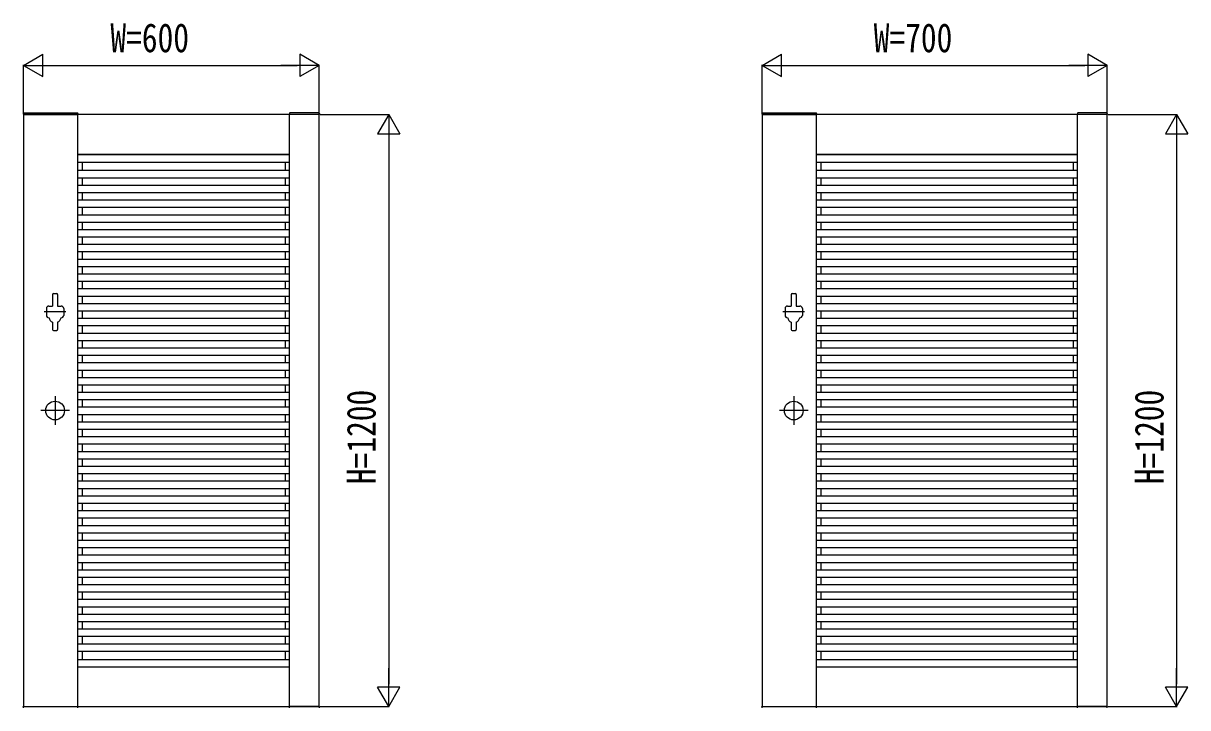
# Model space of a CAD drawing. Units: millimetres, scale not verified. Extents: x -8410 to 8410, y -5940 to 5940.
# Drawn here: x -2306 to 57, y -3210 to -1823 of the extents above; entities that cross this region are included whole.
import ezdxf
from ezdxf.enums import TextEntityAlignment as Align

# ---------------------------------------------------------------- set-up
doc = ezdxf.new("R2010")
doc.units = ezdxf.units.MM
doc.header["$LTSCALE"] = 30
for name, color, linetype in [('0-2_YKK_11', 7, 'Continuous'), ('0-3_YKK_A1', 4, 'Continuous'), ('0-4_YKK_D', 6, 'Continuous')]:
    doc.layers.add(name, color=color, linetype=linetype)
doc.styles.add('ＭＳ ゴシック', font='')
doc.styles.get('ＭＳ ゴシック').set_extended_font_data('MS Gothic')

msp = doc.modelspace()

# ---------------------------------------------------------------- linework, layer by layer
at = {"layer": '0-2_YKK_11'}
for p, q in [((-2195.77, -3207.87), (-2195.77, -2007.87)), ((-1765.77, -3207.87), (-1765.77, -2007.87)), ((-696.75, -3207.87), (-696.75, -2007.87)), ((-166.75, -3207.87), (-166.75, -2007.87)), ((-2195.77, -2087.87), (-1765.77, -2087.87)), ((-696.75, -2087.87), (-166.75, -2087.87)), ((-2195.77, -3127.87), (-1765.77, -3127.87)), ((-696.75, -3127.87), (-166.75, -3127.87))]:
    msp.add_line(p, q, dxfattribs=at)
for points in [[(-2305.77, -2007.87), (-2305.77, -3207.87), (-1705.77, -3207.87), (-1705.77, -2007.87)], [(-806.75, -2007.87), (-806.75, -3207.87), (-106.75, -3207.87), (-106.75, -2007.87)]]:
    msp.add_lwpolyline(points, close=True, dxfattribs=at)
at = {"layer": '0-3_YKK_A1'}
for p, q in [((-2306.14, -2005.32), (-2306.27, -2007.87)), ((-2306.27, -2007.87), (-2195.27, -2007.87)), ((-2305.14, -2004.37), (-2196.4, -2004.37)), ((-2195.4, -2005.32), (-2195.27, -2007.87)), ((-1766.14, -2005.32), (-1766.27, -2007.87)), ((-1705.27, -2007.87), (-1766.27, -2007.87)), ((-1706.4, -2004.37), (-1765.14, -2004.37)), ((-1705.4, -2005.32), (-1705.27, -2007.87)), ((-807.12, -2005.32), (-807.25, -2007.87)), ((-807.25, -2007.87), (-696.25, -2007.87)), ((-806.12, -2004.37), (-697.39, -2004.37)), ((-696.39, -2005.32), (-696.25, -2007.87)), ((-167.12, -2005.32), (-167.25, -2007.87)), ((-106.25, -2007.87), (-167.25, -2007.87)), ((-107.39, -2004.37), (-166.12, -2004.37)), ((-106.39, -2005.32), (-106.25, -2007.87)), ((-2195.77, -2088.97), (-1765.77, -2088.97)), ((-2186.97, -2087.87), (-2186.97, -2088.97)), ((-1774.57, -2087.87), (-1774.57, -2088.97)), ((-696.75, -2088.97), (-166.75, -2088.97)), ((-687.95, -2087.87), (-687.95, -2088.97)), ((-175.55, -2087.87), (-175.55, -2088.97)), ((-2195.77, -2103.97), (-1765.77, -2103.97)), ((-2195.77, -2120.67), (-1765.77, -2120.67)), ((-2186.97, -2103.97), (-2186.97, -2120.67)), ((-1774.57, -2103.97), (-1774.57, -2120.67)), ((-696.75, -2103.97), (-166.75, -2103.97)), ((-696.75, -2120.67), (-166.75, -2120.67)), ((-687.95, -2103.97), (-687.95, -2120.67)), ((-175.55, -2103.97), (-175.55, -2120.67)), ((-2195.77, -2135.67), (-1765.77, -2135.67)), ((-2186.97, -2135.67), (-2186.97, -2150.67)), ((-1774.57, -2135.67), (-1774.57, -2150.67)), ((-696.75, -2135.67), (-166.75, -2135.67)), ((-687.95, -2135.67), (-687.95, -2150.67)), ((-175.55, -2135.67), (-175.55, -2150.67)), ((-2195.77, -2150.67), (-1765.77, -2150.67)), ((-2195.77, -2165.67), (-1765.77, -2165.67)), ((-2186.97, -2165.67), (-2186.97, -2180.67)), ((-1774.57, -2165.67), (-1774.57, -2180.67)), ((-696.75, -2150.67), (-166.75, -2150.67)), ((-696.75, -2165.67), (-166.75, -2165.67)), ((-687.95, -2165.67), (-687.95, -2180.67)), ((-175.55, -2165.67), (-175.55, -2180.67)), ((-2195.77, -2180.67), (-1765.77, -2180.67)), ((-2195.77, -2195.67), (-1765.77, -2195.67)), ((-2186.97, -2195.67), (-2186.97, -2210.67)), ((-1774.57, -2195.67), (-1774.57, -2210.67)), ((-696.75, -2180.67), (-166.75, -2180.67)), ((-696.75, -2195.67), (-166.75, -2195.67)), ((-687.95, -2195.67), (-687.95, -2210.67)), ((-175.55, -2195.67), (-175.55, -2210.67)), ((-2195.77, -2210.67), (-1765.77, -2210.67)), ((-696.75, -2210.67), (-166.75, -2210.67)), ((-2195.77, -2225.67), (-1765.77, -2225.67)), ((-2195.77, -2240.67), (-1765.77, -2240.67)), ((-2186.97, -2225.67), (-2186.97, -2240.67)), ((-1774.57, -2225.67), (-1774.57, -2240.67)), ((-696.75, -2225.67), (-166.75, -2225.67)), ((-696.75, -2240.67), (-166.75, -2240.67)), ((-687.95, -2225.67), (-687.95, -2240.67)), ((-175.55, -2225.67), (-175.55, -2240.67)), ((-2195.77, -2255.67), (-1765.77, -2255.67)), ((-2186.97, -2255.67), (-2186.97, -2270.67)), ((-1774.57, -2255.67), (-1774.57, -2270.67)), ((-696.75, -2255.67), (-166.75, -2255.67)), ((-687.95, -2255.67), (-687.95, -2270.67)), ((-175.55, -2255.67), (-175.55, -2270.67)), ((-2195.77, -2270.67), (-1765.77, -2270.67)), ((-2195.77, -2285.67), (-1765.77, -2285.67)), ((-2186.97, -2285.67), (-2186.97, -2300.67)), ((-1774.57, -2285.67), (-1774.57, -2300.67)), ((-696.75, -2270.67), (-166.75, -2270.67)), ((-696.75, -2285.67), (-166.75, -2285.67)), ((-687.95, -2285.67), (-687.95, -2300.67)), ((-175.55, -2285.67), (-175.55, -2300.67)), ((-2195.77, -2300.67), (-1765.77, -2300.67)), ((-2195.77, -2315.67), (-1765.77, -2315.67)), ((-2186.97, -2315.67), (-2186.97, -2330.67)), ((-1774.57, -2315.67), (-1774.57, -2330.67)), ((-696.75, -2300.67), (-166.75, -2300.67)), ((-696.75, -2315.67), (-166.75, -2315.67)), ((-687.95, -2315.67), (-687.95, -2330.67)), ((-175.55, -2315.67), (-175.55, -2330.67)), ((-2195.77, -2330.67), (-1765.77, -2330.67)), ((-696.75, -2330.67), (-166.75, -2330.67)), ((-2195.77, -2345.67), (-1765.77, -2345.67)), ((-2195.77, -2360.67), (-1765.77, -2360.67)), ((-2186.97, -2345.67), (-2186.97, -2360.67)), ((-1774.57, -2345.67), (-1774.57, -2360.67)), ((-696.75, -2345.67), (-166.75, -2345.67)), ((-696.75, -2360.67), (-166.75, -2360.67)), ((-687.95, -2345.67), (-687.95, -2360.67)), ((-175.55, -2345.67), (-175.55, -2360.67)), ((-2247.02, -2372.37), (-2247.02, -2395.87)), ((-2245.02, -2370.37), (-2238.52, -2370.37)), ((-2236.52, -2372.37), (-2236.52, -2395.87)), ((-2195.77, -2375.67), (-1765.77, -2375.67)), ((-2186.97, -2375.67), (-2186.97, -2390.67)), ((-1774.57, -2375.67), (-1774.57, -2390.67)), ((-748, -2372.37), (-748, -2395.87)), ((-746, -2370.37), (-739.5, -2370.37)), ((-737.5, -2372.37), (-737.5, -2395.87)), ((-696.75, -2375.67), (-166.75, -2375.67)), ((-687.95, -2375.67), (-687.95, -2390.67)), ((-175.55, -2375.67), (-175.55, -2390.67)), ((-2219.77, -2407.87), (-2263.77, -2407.87)), ((-2259.27, -2400.87), (-2259.27, -2414.87)), ((-2254.27, -2395.87), (-2247.02, -2395.87)), ((-2236.52, -2395.87), (-2229.27, -2395.87)), ((-2224.27, -2400.87), (-2224.27, -2414.87)), ((-2195.77, -2390.67), (-1765.77, -2390.67)), ((-2195.77, -2405.67), (-1765.77, -2405.67)), ((-2186.97, -2405.67), (-2186.97, -2420.67)), ((-1774.57, -2405.67), (-1774.57, -2420.67)), ((-720.75, -2407.87), (-764.76, -2407.87)), ((-760.25, -2400.87), (-760.25, -2414.87)), ((-755.25, -2395.87), (-748, -2395.87)), ((-737.5, -2395.87), (-730.25, -2395.87)), ((-725.25, -2400.87), (-725.25, -2414.87)), ((-696.75, -2390.67), (-166.75, -2390.67)), ((-696.75, -2405.67), (-166.75, -2405.67)), ((-687.95, -2405.67), (-687.95, -2420.67)), ((-175.55, -2405.67), (-175.55, -2420.67)), ((-2247.02, -2428.71), (-2247.02, -2443.37)), ((-2236.52, -2428.71), (-2236.52, -2443.37)), ((-2195.77, -2420.67), (-1765.77, -2420.67)), ((-748, -2428.71), (-748, -2443.37)), ((-737.5, -2428.71), (-737.5, -2443.37)), ((-696.75, -2420.67), (-166.75, -2420.67)), ((-2245.02, -2445.37), (-2238.52, -2445.37)), ((-2195.77, -2435.67), (-1765.77, -2435.67)), ((-2195.77, -2450.67), (-1765.77, -2450.67)), ((-2186.97, -2435.67), (-2186.97, -2450.67)), ((-1774.57, -2435.67), (-1774.57, -2450.67)), ((-746, -2445.37), (-739.5, -2445.37)), ((-696.75, -2435.67), (-166.75, -2435.67)), ((-696.75, -2450.67), (-166.75, -2450.67)), ((-687.95, -2435.67), (-687.95, -2450.67)), ((-175.55, -2435.67), (-175.55, -2450.67)), ((-2195.77, -2465.67), (-1765.77, -2465.67)), ((-2195.77, -2480.67), (-1765.77, -2480.67)), ((-2186.97, -2465.67), (-2186.97, -2480.67)), ((-1774.57, -2465.67), (-1774.57, -2480.67)), ((-696.75, -2465.67), (-166.75, -2465.67)), ((-696.75, -2480.67), (-166.75, -2480.67)), ((-687.95, -2465.67), (-687.95, -2480.67)), ((-175.55, -2465.67), (-175.55, -2480.67)), ((-2195.77, -2495.67), (-1765.77, -2495.67)), ((-2186.97, -2495.67), (-2186.97, -2510.67)), ((-1774.57, -2495.67), (-1774.57, -2510.67)), ((-696.75, -2495.67), (-166.75, -2495.67)), ((-687.95, -2495.67), (-687.95, -2510.67)), ((-175.55, -2495.67), (-175.55, -2510.67)), ((-2195.77, -2510.67), (-1765.77, -2510.67)), ((-2195.77, -2525.67), (-1765.77, -2525.67)), ((-2186.97, -2525.67), (-2186.97, -2540.67)), ((-1774.57, -2525.67), (-1774.57, -2540.67)), ((-696.75, -2510.67), (-166.75, -2510.67)), ((-696.75, -2525.67), (-166.75, -2525.67)), ((-687.95, -2525.67), (-687.95, -2540.67)), ((-175.55, -2525.67), (-175.55, -2540.67)), ((-2195.77, -2540.67), (-1765.77, -2540.67)), ((-696.75, -2540.67), (-166.75, -2540.67)), ((-2195.77, -2555.67), (-1765.77, -2555.67)), ((-2195.77, -2570.67), (-1765.77, -2570.67)), ((-2186.97, -2555.67), (-2186.97, -2570.67)), ((-1774.57, -2555.67), (-1774.57, -2570.67)), ((-696.75, -2555.67), (-166.75, -2555.67)), ((-696.75, -2570.67), (-166.75, -2570.67)), ((-687.95, -2555.67), (-687.95, -2570.67)), ((-175.55, -2555.67), (-175.55, -2570.67)), ((-2241.77, -2578.87), (-2241.77, -2636.87)), ((-2195.77, -2585.67), (-1765.77, -2585.67)), ((-2186.97, -2585.67), (-2186.97, -2600.67)), ((-1774.57, -2585.67), (-1774.57, -2600.67)), ((-742.75, -2578.87), (-742.75, -2636.87)), ((-696.75, -2585.67), (-166.75, -2585.67)), ((-687.95, -2585.67), (-687.95, -2600.67)), ((-175.55, -2585.67), (-175.55, -2600.67)), ((-2212.77, -2607.87), (-2270.77, -2607.87)), ((-2195.77, -2600.67), (-1765.77, -2600.67)), ((-2195.77, -2615.67), (-1765.77, -2615.67)), ((-2186.97, -2615.67), (-2186.97, -2630.67)), ((-1774.57, -2615.67), (-1774.57, -2630.67)), ((-713.75, -2607.87), (-771.75, -2607.87)), ((-696.75, -2600.67), (-166.75, -2600.67)), ((-696.75, -2615.67), (-166.75, -2615.67)), ((-687.95, -2615.67), (-687.95, -2630.67)), ((-175.55, -2615.67), (-175.55, -2630.67)), ((-2195.77, -2630.67), (-1765.77, -2630.67)), ((-2195.77, -2645.67), (-1765.77, -2645.67)), ((-2186.97, -2645.67), (-2186.97, -2660.67)), ((-1774.57, -2645.67), (-1774.57, -2660.67)), ((-696.75, -2630.67), (-166.75, -2630.67)), ((-696.75, -2645.67), (-166.75, -2645.67)), ((-687.95, -2645.67), (-687.95, -2660.67)), ((-175.55, -2645.67), (-175.55, -2660.67)), ((-2195.77, -2660.67), (-1765.77, -2660.67)), ((-696.75, -2660.67), (-166.75, -2660.67)), ((-2195.77, -2675.67), (-1765.77, -2675.67)), ((-2195.77, -2690.67), (-1765.77, -2690.67)), ((-2186.97, -2675.67), (-2186.97, -2690.67)), ((-1774.57, -2675.67), (-1774.57, -2690.67)), ((-696.75, -2675.67), (-166.75, -2675.67)), ((-696.75, -2690.67), (-166.75, -2690.67)), ((-687.95, -2675.67), (-687.95, -2690.67)), ((-175.55, -2675.67), (-175.55, -2690.67)), ((-2195.77, -2705.67), (-1765.77, -2705.67)), ((-2186.97, -2705.67), (-2186.97, -2720.67)), ((-1774.57, -2705.67), (-1774.57, -2720.67)), ((-696.75, -2705.67), (-166.75, -2705.67)), ((-687.95, -2705.67), (-687.95, -2720.67)), ((-175.55, -2705.67), (-175.55, -2720.67)), ((-2195.77, -2720.67), (-1765.77, -2720.67)), ((-2195.77, -2735.67), (-1765.77, -2735.67)), ((-2186.97, -2735.67), (-2186.97, -2750.67)), ((-1774.57, -2735.67), (-1774.57, -2750.67)), ((-696.75, -2720.67), (-166.75, -2720.67)), ((-696.75, -2735.67), (-166.75, -2735.67)), ((-687.95, -2735.67), (-687.95, -2750.67)), ((-175.55, -2735.67), (-175.55, -2750.67)), ((-2195.77, -2750.67), (-1765.77, -2750.67)), ((-696.75, -2750.67), (-166.75, -2750.67)), ((-2195.77, -2765.67), (-1765.77, -2765.67)), ((-2195.77, -2780.67), (-1765.77, -2780.67)), ((-2186.97, -2765.67), (-2186.97, -2780.67)), ((-1774.57, -2765.67), (-1774.57, -2780.67)), ((-696.75, -2765.67), (-166.75, -2765.67)), ((-696.75, -2780.67), (-166.75, -2780.67)), ((-687.95, -2765.67), (-687.95, -2780.67)), ((-175.55, -2765.67), (-175.55, -2780.67)), ((-2195.77, -2795.67), (-1765.77, -2795.67)), ((-2195.77, -2810.67), (-1765.77, -2810.67)), ((-2186.97, -2795.67), (-2186.97, -2810.67)), ((-1774.57, -2795.67), (-1774.57, -2810.67)), ((-696.75, -2795.67), (-166.75, -2795.67)), ((-696.75, -2810.67), (-166.75, -2810.67)), ((-687.95, -2795.67), (-687.95, -2810.67)), ((-175.55, -2795.67), (-175.55, -2810.67)), ((-2195.77, -2825.67), (-1765.77, -2825.67)), ((-2186.97, -2825.67), (-2186.97, -2840.67)), ((-1774.57, -2825.67), (-1774.57, -2840.67)), ((-696.75, -2825.67), (-166.75, -2825.67)), ((-687.95, -2825.67), (-687.95, -2840.67)), ((-175.55, -2825.67), (-175.55, -2840.67)), ((-2195.77, -2840.67), (-1765.77, -2840.67)), ((-2195.77, -2855.67), (-1765.77, -2855.67)), ((-2186.97, -2855.67), (-2186.97, -2870.67)), ((-1774.57, -2855.67), (-1774.57, -2870.67)), ((-696.75, -2840.67), (-166.75, -2840.67)), ((-696.75, -2855.67), (-166.75, -2855.67)), ((-687.95, -2855.67), (-687.95, -2870.67)), ((-175.55, -2855.67), (-175.55, -2870.67)), ((-2195.77, -2870.67), (-1765.77, -2870.67)), ((-696.75, -2870.67), (-166.75, -2870.67)), ((-2195.77, -2885.67), (-1765.77, -2885.67)), ((-2195.77, -2900.67), (-1765.77, -2900.67)), ((-2186.97, -2885.67), (-2186.97, -2900.67)), ((-1774.57, -2885.67), (-1774.57, -2900.67)), ((-696.75, -2885.67), (-166.75, -2885.67)), ((-696.75, -2900.67), (-166.75, -2900.67)), ((-687.95, -2885.67), (-687.95, -2900.67)), ((-175.55, -2885.67), (-175.55, -2900.67)), ((-2195.77, -2915.67), (-1765.77, -2915.67)), ((-2186.97, -2915.67), (-2186.97, -2930.67)), ((-1774.57, -2915.67), (-1774.57, -2930.67)), ((-696.75, -2915.67), (-166.75, -2915.67)), ((-687.95, -2915.67), (-687.95, -2930.67)), ((-175.55, -2915.67), (-175.55, -2930.67)), ((-2195.77, -2930.67), (-1765.77, -2930.67)), ((-2195.77, -2945.67), (-1765.77, -2945.67)), ((-2186.97, -2945.67), (-2186.97, -2960.67)), ((-1774.57, -2945.67), (-1774.57, -2960.67)), ((-696.75, -2930.67), (-166.75, -2930.67)), ((-696.75, -2945.67), (-166.75, -2945.67)), ((-687.95, -2945.67), (-687.95, -2960.67)), ((-175.55, -2945.67), (-175.55, -2960.67)), ((-2195.77, -2960.67), (-1765.77, -2960.67)), ((-2195.77, -2975.67), (-1765.77, -2975.67)), ((-2186.97, -2975.67), (-2186.97, -2990.67)), ((-1774.57, -2975.67), (-1774.57, -2990.67)), ((-696.75, -2960.67), (-166.75, -2960.67)), ((-696.75, -2975.67), (-166.75, -2975.67)), ((-687.95, -2975.67), (-687.95, -2990.67)), ((-175.55, -2975.67), (-175.55, -2990.67)), ((-2195.77, -2990.67), (-1765.77, -2990.67)), ((-696.75, -2990.67), (-166.75, -2990.67)), ((-2195.77, -3005.67), (-1765.77, -3005.67)), ((-2195.77, -3020.67), (-1765.77, -3020.67)), ((-2186.97, -3005.67), (-2186.97, -3020.67)), ((-1774.57, -3005.67), (-1774.57, -3020.67)), ((-696.75, -3005.67), (-166.75, -3005.67)), ((-696.75, -3020.67), (-166.75, -3020.67)), ((-687.95, -3005.67), (-687.95, -3020.67)), ((-175.55, -3005.67), (-175.55, -3020.67)), ((-2195.77, -3035.67), (-1765.77, -3035.67)), ((-2186.97, -3035.67), (-2186.97, -3050.67)), ((-1774.57, -3035.67), (-1774.57, -3050.67)), ((-696.75, -3035.67), (-166.75, -3035.67)), ((-687.95, -3035.67), (-687.95, -3050.67)), ((-175.55, -3035.67), (-175.55, -3050.67)), ((-2195.77, -3050.67), (-1765.77, -3050.67)), ((-2195.77, -3065.67), (-1765.77, -3065.67)), ((-2186.97, -3065.67), (-2186.97, -3080.67)), ((-1774.57, -3065.67), (-1774.57, -3080.67)), ((-696.75, -3050.67), (-166.75, -3050.67)), ((-696.75, -3065.67), (-166.75, -3065.67)), ((-687.95, -3065.67), (-687.95, -3080.67)), ((-175.55, -3065.67), (-175.55, -3080.67)), ((-2195.77, -3080.67), (-1765.77, -3080.67)), ((-696.75, -3080.67), (-166.75, -3080.67)), ((-2195.77, -3095.67), (-1765.77, -3095.67)), ((-2195.77, -3095.67), (-1765.77, -3095.67)), ((-2195.77, -3112.37), (-1765.77, -3112.37)), ((-2186.97, -3095.67), (-2186.97, -3112.37)), ((-1774.57, -3095.67), (-1774.57, -3112.37)), ((-696.75, -3095.67), (-166.75, -3095.67)), ((-696.75, -3095.67), (-166.75, -3095.67)), ((-696.75, -3112.37), (-166.75, -3112.37)), ((-687.95, -3095.67), (-687.95, -3112.37)), ((-175.55, -3095.67), (-175.55, -3112.37)), ((-2195.77, -3127.37), (-1765.77, -3127.37)), ((-2186.97, -3127.37), (-2186.97, -3127.87)), ((-1774.57, -3127.37), (-1774.57, -3127.87)), ((-696.75, -3127.37), (-166.75, -3127.37)), ((-687.95, -3127.37), (-687.95, -3127.87)), ((-175.55, -3127.37), (-175.55, -3127.87)), ((-2306.27, -3207.87), (-2195.27, -3207.87)), ((-2306.14, -3210.42), (-2306.27, -3207.87)), ((-2195.4, -3210.42), (-2195.27, -3207.87)), ((-1705.27, -3207.87), (-1766.27, -3207.87)), ((-1766.14, -3210.42), (-1766.27, -3207.87)), ((-1705.4, -3210.42), (-1705.27, -3207.87)), ((-807.25, -3207.87), (-696.25, -3207.87)), ((-807.12, -3210.42), (-807.25, -3207.87)), ((-696.39, -3210.42), (-696.25, -3207.87)), ((-106.25, -3207.87), (-167.25, -3207.87)), ((-167.12, -3210.42), (-167.25, -3207.87)), ((-106.39, -3210.42), (-106.25, -3207.87))]:
    msp.add_line(p, q, dxfattribs=at)
for centre in [(-2241.77, -2607.87), (-742.75, -2607.87)]:
    msp.add_circle(centre, 19, dxfattribs=at)
for centre, radius, start, end in [((-2305.14, -2005.37), 1, 90, 177), ((-2196.4, -2005.37), 1, 3, 90), ((-1765.14, -2005.37), 1, 90, 177), ((-1706.4, -2005.37), 1, 3, 90), ((-806.12, -2005.37), 1, 90, 177), ((-697.39, -2005.37), 1, 3, 90), ((-166.12, -2005.37), 1, 90, 177), ((-107.39, -2005.37), 1, 3, 90), ((-2245.02, -2372.37), 2, 90, 180), ((-2238.52, -2372.37), 2, 0, 90), ((-746, -2372.37), 2, 90, 180), ((-739.5, -2372.37), 2, 0, 90), ((-2254.27, -2400.87), 5, 90, 180), ((-2229.27, -2400.87), 5, 0, 90), ((-755.25, -2400.87), 5, 90, 180), ((-730.25, -2400.87), 5, 0, 90), ((-2254.27, -2414.87), 5, 180, 270), ((-2241.77, -2417.43), 12.5, 191.55262, 245.16541), ((-2241.77, -2417.37), 12.5, 294.83459, 348.44738), ((-2241.77, -2417.43), 12.5, 294.83459, 348.44738), ((-2229.27, -2414.87), 5, 270, 0), ((-755.25, -2414.87), 5, 180, 270), ((-742.75, -2417.43), 12.5, 191.55262, 245.16541), ((-742.75, -2417.37), 12.5, 294.83459, 348.44738), ((-742.75, -2417.43), 12.5, 294.83459, 348.44738), ((-730.25, -2414.87), 5, 270, 0), ((-2245.02, -2443.37), 2, 180, 270), ((-2238.52, -2443.37), 2, 270, 0), ((-746, -2443.37), 2, 180, 270), ((-739.5, -2443.37), 2, 270, 0)]:
    msp.add_arc(centre, radius, start, end, dxfattribs=at)
at = {"layer": '0-4_YKK_D'}
for p, q in [((-2305.77, -1907.87), (-2266.8, -1885.37)), ((-2266.8, -1930.37), (-2266.8, -1885.37)), ((-1705.77, -1907.87), (-1744.74, -1885.37)), ((-1744.74, -1885.37), (-1744.74, -1930.37)), ((-806.75, -1907.87), (-767.78, -1885.37)), ((-767.78, -1930.37), (-767.78, -1885.37)), ((-106.75, -1907.87), (-145.73, -1885.37)), ((-145.73, -1885.37), (-145.73, -1930.37)), ((-2305.77, -2005.87), (-2305.77, -1906.87)), ((-2305.77, -1907.87), (-2266.8, -1930.37)), ((-2305.77, -1907.87), (-2227.83, -1907.87)), ((-2260.77, -1907.87), (-1750.77, -1907.87)), ((-1705.77, -1907.87), (-1783.71, -1907.87)), ((-1705.77, -1907.87), (-1744.74, -1930.37)), ((-1705.77, -2005.87), (-1705.77, -1906.87)), ((-806.75, -2005.87), (-806.75, -1906.87)), ((-806.75, -1907.87), (-767.78, -1930.37)), ((-806.75, -1907.87), (-728.81, -1907.87)), ((-761.75, -1907.87), (-151.75, -1907.87)), ((-106.75, -1907.87), (-184.7, -1907.87)), ((-106.75, -1907.87), (-145.73, -1930.37)), ((-106.75, -2005.87), (-106.75, -1906.87)), ((-1703.77, -2007.87), (-1563.75, -2007.87)), ((-1564.75, -2007.87), (-1587.25, -2046.84)), ((-1564.75, -2007.87), (-1542.25, -2046.84)), ((-1564.75, -2007.87), (-1564.75, -2085.81)), ((-104.75, -2007.87), (35.27, -2007.87)), ((34.27, -2007.87), (11.77, -2046.84)), ((34.27, -2007.87), (56.77, -2046.84)), ((34.27, -2007.87), (34.27, -2085.81)), ((-1587.25, -2046.84), (-1542.25, -2046.84)), ((-1564.75, -2052.87), (-1564.75, -3162.87)), ((11.77, -2046.84), (56.77, -2046.84)), ((34.27, -2052.87), (34.27, -3162.87)), ((-1564.75, -3207.87), (-1564.75, -3129.93)), ((34.27, -3207.87), (34.27, -3129.93)), ((-1564.75, -3207.87), (-1587.25, -3168.9)), ((-1542.25, -3168.9), (-1587.25, -3168.9)), ((-1564.75, -3207.87), (-1542.25, -3168.9)), ((34.27, -3207.87), (11.77, -3168.9)), ((56.77, -3168.9), (11.77, -3168.9)), ((34.27, -3207.87), (56.77, -3168.9)), ((-1703.77, -3207.87), (-1563.75, -3207.87)), ((-104.75, -3207.87), (35.27, -3207.87))]:
    msp.add_line(p, q, dxfattribs=at)

# ---------------------------------------------------------------- texts
at = {"layer": '0-4_YKK_D', "style": 'ＭＳ ゴシック', "width": 0.8}
for s, p in [('W=600', (-2129.5, -1898.87)), ('W=700', (-580.49, -1898.87))]:
    msp.add_text(s, height=58.65, dxfattribs=at).set_placement(p, align=Align.BOTTOM_LEFT)
for p in [(-1573.75, -2757.2), (25.27, -2757.2)]:
    msp.add_text('H=1200', height=58.65, rotation=90, dxfattribs=at).set_placement(p, align=Align.BOTTOM_LEFT)

doc.saveas('drawing.dxf')
